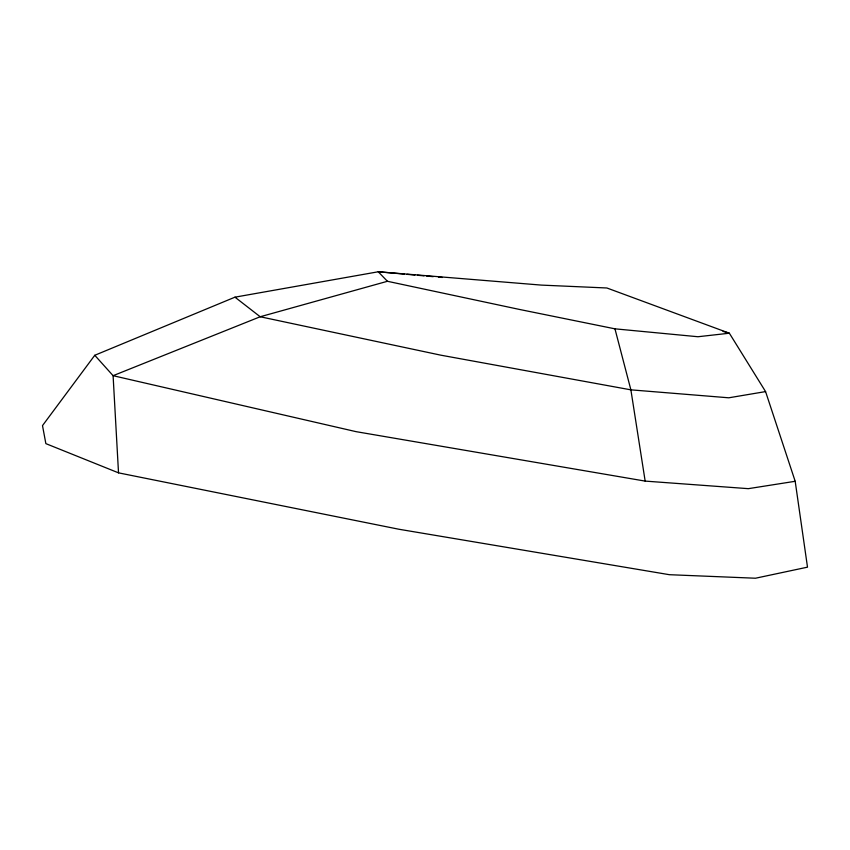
<?xml version="1.0" encoding="UTF-8"?>
<svg xmlns="http://www.w3.org/2000/svg" width="850" height="850" viewBox="0 0 850 850"><rect width="100%" height="100%" fill="white"/><g stroke="black" fill="none" stroke-linecap="round" stroke-linejoin="round"><path stroke-width="1.27" d="M94.775 355.279L42.5 425.606L45.857 443.626L118.522 472.855L398.958 529.253L669.375 574.696L755.501 578.223L807.5 567.162L795.186 481.291L765.574 391.595L729.353 333.211L606.9 287.991L541.365 285.101L378.239 271.777L234.961 297.171L94.775 355.279L113.093 375.689L356.044 431.651L645.161 481.1L748.34 488.665L795.186 481.291M723.053 331.404L729.353 333.211L697.967 336.738L614.954 328.833L519.318 309.411L387.43 281.286L260.196 316.752L113.093 375.689L118.522 472.855M765.574 391.595L728.779 397.8L630.881 389.842L440.863 355.183L260.196 316.752L234.961 297.171M404.419 274.104L378.239 271.777L387.43 281.286M407.033 274.337L414.885 275.028M417.499 275.262L424.044 275.846M426.658 276.08L433.203 276.664M438.441 277.121L442.361 277.472M614.954 328.833L630.881 389.842L645.161 481.1"/></g></svg>
